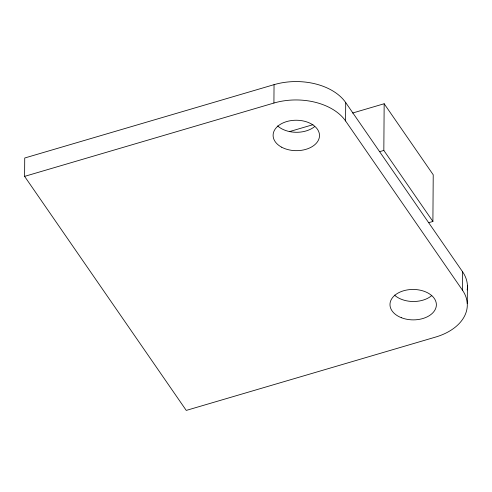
<?xml version="1.0" encoding="UTF-8"?>
<svg xmlns="http://www.w3.org/2000/svg" width="492" height="492" viewBox="0 0 492 492"><rect width="100%" height="100%" fill="white"/><g stroke="black" fill="none" stroke-linecap="round" stroke-linejoin="round"><path stroke-width="0.74" d="M462.585 271.793L462.455 290.169A54.12 35.504 0.4 0 1 435.574 337.082L186.253 410.414L24.6 176.376L24.729 158L274.044 84.661A54.12 35.504 0.4 0 1 345.71 102.582L462.585 271.793A54.12 35.504 0.4 0 1 467.179 289.942M24.6 176.376L273.915 103.043L274.044 84.661M462.455 290.169L345.581 120.964L345.71 102.582M428.68 222.704L432.898 221.462L383.834 150.429L384.16 103.75L352.598 113.031M432.898 221.462L433.224 174.783L384.16 103.75M467.271 303.681L467.4 285.298M289.468 131.604L312.955 124.691M379.615 151.671L383.834 150.429M314.45 126.733A23.198 15.215 0.4 0 1 277.66 125.94M431.785 295.557A23.198 15.215 0.4 0 1 394.461 295.083M273.915 103.043A54.12 35.504 0.4 0 1 345.581 120.964M401.318 317.691A23.198 15.215 0.4 0 0 436.373 304.96A23.198 15.215 0.4 0 0 401.853 291.338A23.198 15.215 0.4 0 0 401.318 317.691M281.701 147.219A23.198 15.215 0.4 0 0 319.216 137.938A23.198 15.215 0.4 0 0 288.011 121.21A23.198 15.215 0.4 0 0 281.701 147.219"/></g></svg>
